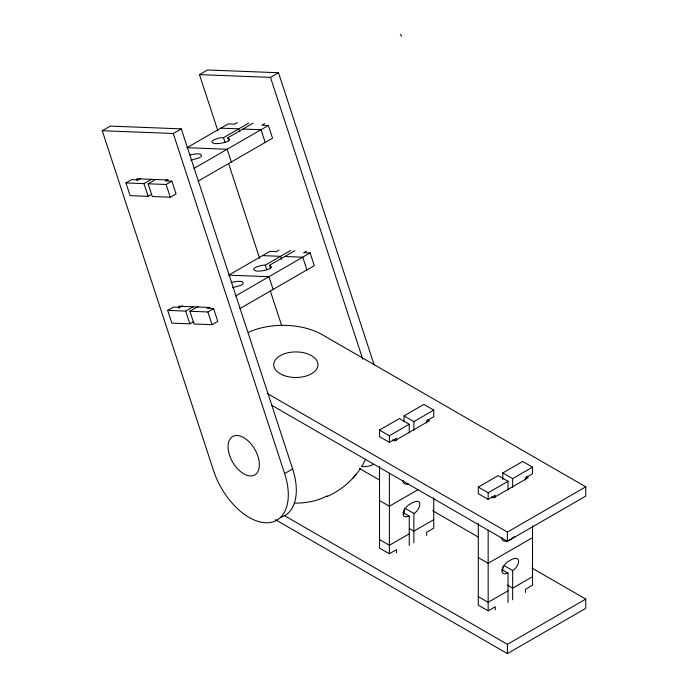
<?xml version="1.0" encoding="UTF-8"?>
<svg xmlns="http://www.w3.org/2000/svg" width="688" height="688" viewBox="0 0 688 688"><rect width="100%" height="100%" fill="white"/><g stroke="black" fill="none" stroke-linecap="round" stroke-linejoin="round"><path stroke-width="1.03" d="M365.792 459.068L361.922 466.215M360.314 468.666C352.161 480.929 340.388 490.716 326.903 496.607M352.772 478.246L354.2 476.612M354.569 476.173L356.04 474.488M514.254 536.631L511.889 538.627A17.725 10.234 -60 0 1 508.793 540.415C506.514 541.671 502.214 541.834 501.844 538.472A5.556 3.208 -60 0 1 501.81 537.896M413.875 542.806L413.875 513.454C419.568 510.788 424.126 497.622 413.11 502.369A19.9 11.49 -60 0 0 410.014 504.158C404.725 506.213 398.206 519.87 409.248 516.129L409.248 545.481M512.655 599.833L512.655 570.49C518.348 567.824 522.906 554.648 511.889 559.396A19.9 11.49 -60 0 0 508.793 561.184C503.504 563.248 496.985 576.905 508.028 573.164L508.028 602.507M292.641 468.949L284.626 473.576A55.41 31.992 60 0 1 265.68 522.751A55.41 31.992 60 0 1 213.615 470.816L102.245 130.737L110.261 126.11L181.279 128.871L292.641 468.949A55.41 31.992 60 0 1 280.635 517.333M217.864 130.78L199.468 74.614L207.484 69.978L278.494 72.747L374.143 364.821M102.245 130.737L173.264 133.506L181.279 128.871M199.468 74.614L270.479 77.374L278.494 72.747M151.377 194.455L148.109 196.347L130.101 195.65L125.938 182.922L131.666 179.62L138.099 179.869L140.842 178.287M237.343 122.567L234.599 124.158L228.167 123.9L186.99 147.679L227.195 149.244L231.357 161.964M125.938 182.922L143.938 183.627L151.498 179.258M228.657 140.791L227.694 137.858C235.193 140.971 219.076 143.947 217.012 143.594A19.9 5.556 -18.1 0 1 214.2 143.491C206.546 140.928 220.461 137.161 223.497 137.695L248.91 123.023M167.27 179.878L165.438 180.927L171.871 181.176L176.042 193.904L170.306 197.215L152.306 196.51L148.135 183.791L155.694 179.422M227.694 137.858L253.107 123.186M264.682 123.634L261.939 125.216L268.372 125.465L272.534 138.193L198.084 181.176M148.135 183.791L166.143 184.487L171.871 181.176M193.913 168.457L268.372 125.465M193.947 321.459L189.854 323.824L171.845 323.128L167.683 310.4L173.41 307.089L179.843 307.338L182.587 305.756M279.087 250.045L276.344 251.627L269.911 251.378L228.734 275.157L268.939 276.714L273.11 289.442M167.683 310.4L185.683 311.105L193.242 306.736M270.401 268.268L269.438 265.336C276.937 268.449 260.821 271.425 258.757 271.072A19.9 5.556 -18.1 0 1 255.945 270.96C248.291 268.397 262.205 264.639 265.241 265.172L290.654 250.501M209.014 307.347L207.191 308.405L213.624 308.654L217.786 321.382L212.059 324.684L194.05 323.988L189.888 311.268L198.359 306.375M269.438 265.336L294.86 250.664M306.427 251.111L303.683 252.694L310.116 252.943L314.287 265.671L239.828 308.654M189.888 311.268L207.888 311.965L213.624 308.654M235.657 295.935L310.116 252.943M396.477 440.372L396.477 438.256L389.382 442.358L379.518 436.665L379.518 430.043L399.384 418.579L409.248 424.264L409.248 432.993M404.019 421.572L404.019 415.896L423.885 404.432L433.741 410.125L433.741 416.739L426.646 420.841L426.646 422.948M379.518 430.043L389.382 435.736L409.248 424.264M404.019 415.896L413.875 421.589L433.741 410.125M418.029 489.693L389.382 506.23L379.518 500.537M495.257 497.398L495.257 495.283L488.162 499.385L478.298 493.692L478.298 487.078L498.164 475.606L508.028 481.299L508.028 490.028M502.799 479.545L502.799 472.931L522.665 461.459L532.521 467.152L532.521 473.774L525.426 477.868L525.426 479.983M409.248 533.811L389.382 545.283L379.518 539.59M433.741 519.664L413.875 531.136L409.394 528.547M478.298 487.078L488.162 492.763L508.028 481.299M502.799 472.931L512.655 478.624L532.521 467.152M379.518 466.378L379.518 548.087L389.382 553.78L396.477 549.686L396.477 552.851M267.082 393.338L507.4 532.082L585.755 486.846L585.755 496.1L507.4 541.336L271.717 405.266M532.521 537.646L488.162 563.266L478.298 557.572M508.028 590.837L488.162 602.31L478.298 596.616M532.521 576.699L512.655 588.163L507.28 585.058M478.298 523.413L478.298 605.122L488.162 610.806L495.257 606.713L495.257 609.878M284.712 515.776L507.4 644.346L585.755 599.102L585.755 608.364L507.4 653.6L275.432 519.672M189.587 154.869L196.218 153.871A17.725 4.954 -18.1 0 1 199.03 153.983C201.266 153.691 202.59 156.245 200.165 157.199A5.556 1.548 -18.1 0 1 198.737 157.991L190.765 160.244M231.331 282.347L237.962 281.349A17.725 4.954 -18.1 0 1 240.774 281.461C243.01 281.168 244.343 283.723 241.909 284.677A5.556 1.548 -18.1 0 1 240.482 285.468L232.51 287.722M408.423 483.948C406.359 484.713 403.245 484.042 403.065 481.445A5.556 3.208 -60 0 1 403.056 480.362M220.805 128.157L238.805 128.854L239.768 131.786M243.01 129.017L261.01 129.714L265.181 142.442M168.405 180.007L136.654 178.777L137.282 180.703M262.549 255.626L280.549 256.332L281.512 259.264M284.755 256.495L302.754 257.192L306.925 269.92M210.158 307.484L178.398 306.246L179.035 308.181M585.755 486.846L322.242 334.703A55.41 31.992 0 0 0 248.402 332.364M427.704 419.697L429.45 420.703L394.413 440.931L392.667 439.924M526.483 476.732L528.229 477.739L493.193 497.966L491.447 496.96M359.351 468.39L379.767 480.181M432.657 510.711L478.117 536.967M531.936 568.039L585.755 599.102M404.639 508.122L413.875 513.454M504.029 565.51L512.655 570.49M402.97 512.508L409.248 516.129M501.75 569.544L508.028 573.164M270.479 77.374L362.782 359.231M223.497 137.695L225.062 142.468M265.241 265.172L266.806 269.937M228.562 163.46L259.668 258.43M270.367 291.11L281.736 325.837M173.264 133.506L284.626 473.576M166.143 184.487L170.306 197.215M207.888 311.965L212.059 324.684M143.938 183.627L148.109 196.347M185.683 311.105L189.854 323.824M532.521 525.907L532.521 585.196L525.426 589.298L525.426 592.463M512.655 478.624L512.655 487.353M507.4 532.082L507.4 541.336M507.4 644.346L507.4 653.6M502.799 566.878L502.799 571.031M488.162 492.763L488.162 499.385M488.162 530.173L488.162 610.806M433.741 497.57L433.741 528.169L426.646 532.263L426.646 535.427M413.875 421.589L413.875 430.318M404.019 509.842L404.019 514.005M389.382 435.736L389.382 442.358M389.382 473.138L389.382 553.78M400.27 34.4A1.557 0.894 60 0 1 401.362 36.301M327.075 495.876A45.262 26.135 0 0 1 294.223 503.083M373.481 464.366A55.41 31.992 60 0 1 361.596 466.541M283.43 375.287A22.145 12.788 0 0 0 317.933 365.612A22.145 12.788 0 0 0 286.165 353.202A22.145 12.788 0 0 0 283.43 375.287M228.364 450.399A22.145 12.788 60 0 0 254.07 475.245A22.145 12.788 60 0 0 248.721 441.455A22.145 12.788 60 0 0 228.364 450.399"/></g></svg>
